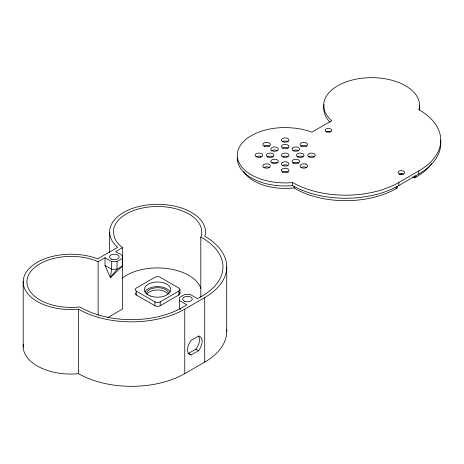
<?xml version="1.0" encoding="UTF-8"?>
<svg xmlns="http://www.w3.org/2000/svg" width="464" height="464" viewBox="0 0 464 464"><rect width="100%" height="100%" fill="white"/><g stroke="black" fill="none" stroke-linecap="round" stroke-linejoin="round"><path stroke-width="0.7" d="M200.808 297.151L200.808 237.185L201.109 236.298A44.19 25.514 0 0 0 161.547 206.596A44.19 25.514 0 0 0 113.367 231.698L114.219 237.011A44.19 25.514 0 0 0 121.493 246.749L122.577 247.59L115.669 251.581L122.316 255.42L122.316 266.168L110.351 277.681L105.032 265.396L105.032 257.723L98.119 261.713L97.527 261.447A44.19 25.514 0 0 0 78.567 256.754L69.345 256.412A44.19 25.514 0 0 0 27.248 284.925A44.19 25.514 0 0 0 79.791 306.919L81.995 308.125A71.456 41.255 0 0 0 182.323 307.458L186.864 304.836L179.487 300.579M105.032 257.723L111.679 261.563L111.679 269.236L110.351 277.681L111.679 276.063M122.316 255.42L122.316 258.489L116.998 261.563L116.998 269.236L110.351 277.681M187.885 353.301L188.517 353.4L195.854 349.16L196.481 348.336A10.341 5.974 -60 0 0 198.36 335.895M198.511 350.697L199.143 349.873A10.341 5.974 -60 0 0 199.143 336.209L198.511 336.11L191.174 340.35L190.547 341.173A10.341 5.974 -60 0 0 190.547 354.838L191.174 354.931L198.511 350.697L195.854 349.16M107.526 317.695L122.577 309.001L122.577 247.59M136.277 291.114L154.895 301.861A3.758 2.169 0 0 0 160.213 301.861L178.826 291.114A3.758 2.169 0 0 0 178.826 288.045L160.213 277.298A3.758 2.169 0 0 0 154.895 277.298L136.277 288.045A3.758 2.169 0 0 0 136.277 291.114L136.277 294.953L154.895 305.701A3.758 2.169 0 0 0 160.213 305.701L178.826 294.953A3.758 2.169 0 0 0 179.8 292.854M400.177 174.696L401.969 173.664M398.825 182.462L418.772 170.949A75.214 43.425 0 0 0 418.772 109.539L419.299 108.228A47.937 27.678 0 0 0 372.818 77.674A47.937 27.678 0 0 0 323.75 106.842L324.632 110.838A47.937 27.678 0 0 0 331.731 120.698L311.785 132.211A47.937 27.678 0 0 0 294.71 128.116L287.79 127.606A47.937 27.678 0 0 0 237.272 155.933A47.937 27.678 0 0 0 290.186 182.77L292.459 182.462A75.214 43.425 0 0 0 398.825 182.462L398.825 185.536A75.214 43.425 0 0 1 292.459 185.536L290.186 185.838A47.937 27.678 0 0 1 237.266 157.661M184.759 309.123L204.705 297.61A75.214 43.425 0 0 0 204.705 236.199L205.233 234.888A47.937 27.678 0 0 0 158.752 204.334A47.937 27.678 0 0 0 109.684 233.502L110.565 237.498A47.937 27.678 0 0 0 117.665 247.358L97.718 258.871A47.937 27.678 0 0 0 80.637 254.777L73.724 254.266A47.937 27.678 0 0 0 23.2 282.593A47.937 27.678 0 0 0 76.119 309.43L78.387 309.123A75.214 43.425 0 0 0 184.759 309.123L184.759 373.607A75.214 43.425 0 0 1 94.824 380.787L92.272 379.929A75.214 43.425 0 0 1 78.387 373.607L76.119 373.914A47.937 27.678 0 0 1 23.31 344.392M398.825 185.536L418.772 174.017A75.214 43.425 0 0 0 440.568 139.908M243.588 171.512A44.19 25.514 0 0 0 292.633 188.065L294.164 187.891L296.038 189.126A71.456 41.255 0 0 0 396.169 188.604L397.381 187.903L397.381 186.586M412.821 176.859L414.665 177.921L415.883 177.219A71.456 41.255 0 0 0 431.653 163.63M184.759 373.607L204.705 362.094A75.214 43.425 0 0 0 226.676 329.684M111.679 261.563L116.998 261.563M200.808 237.185L202.948 238.264A71.456 41.255 0 0 1 202.043 296.073L197.502 298.694L190.124 294.437L184.805 294.437L179.487 297.505L179.487 308.253L180.363 309.395M179.487 308.253L180.716 308.96M105.032 265.396L111.679 269.236L116.998 269.236L122.316 266.168L122.316 263.094M188.517 353.4L191.174 354.931M418.772 170.949L418.772 174.017M415.883 175.902L415.883 177.219M414.665 175.949L414.665 177.921M396.169 186.632L396.169 188.604M294.164 186.574L294.164 187.891M292.459 182.462L292.459 185.536M226.734 266.904L226.734 331.389M204.705 297.61L204.705 362.094M179.928 289.577L179.928 293.416M178.826 291.114L178.826 294.953M160.213 301.861L160.213 305.701M154.895 301.861L154.895 305.701M109.614 232.162L109.614 252.451M98.119 261.713L98.119 315.178M78.387 309.123L78.387 373.607M23.2 281.254L23.2 347.078M122.119 278.174A44.19 25.514 0 0 1 167.26 268.528A44.19 25.514 0 0 1 200.883 288.417M146.288 293.845A11.281 6.513 0 0 1 157.551 287.674A11.281 6.513 0 0 1 168.821 293.845M147.018 294.153A11.281 6.513 0 0 1 157.551 289.977A11.281 6.513 0 0 1 168.084 294.153M144.948 292.001A13.16 7.598 0 0 1 157.255 286.59A13.16 7.598 0 0 1 169.975 291.676M136.277 294.953A3.758 2.169 0 0 1 135.302 292.854M419.363 105.931A47.937 27.678 0 0 1 419.485 109.956M330.095 122.247A47.937 27.678 0 0 1 324.632 113.906L323.75 109.916A47.937 27.678 0 0 1 324.15 104.551M326.082 132.02A3.289 1.902 0 0 1 330.733 132.02M399.191 174.128A3.289 1.902 0 0 1 403.419 174.128M267.165 156.989A3.758 2.169 0 0 1 273.134 156.989M271.573 150.846A3.758 2.169 0 0 1 277.542 150.846M282.535 156.774A3.758 2.169 0 0 1 287.854 156.774M282.535 148.091A3.758 2.169 0 0 1 287.854 148.091M264.289 145.841A3.758 2.169 0 0 1 269.561 146.241M256.209 156.774A3.758 2.169 0 0 1 259.84 156.211L260.751 156.432A3.758 2.169 0 0 1 261.528 156.774M263.923 167.521A3.758 2.169 0 0 0 269.839 167.075L270.21 166.547A3.758 2.169 0 0 0 265.605 163.891L264.7 164.105A3.758 2.169 0 0 0 263.923 167.521A3.758 2.169 0 0 1 264.7 167.179L265.605 166.959A3.758 2.169 0 0 1 269.236 167.521M271.898 162.916A3.758 2.169 0 0 0 277.814 162.47L278.191 161.942A3.758 2.169 0 0 0 273.586 159.285L272.675 159.5A3.758 2.169 0 0 0 271.898 162.916A3.758 2.169 0 0 1 272.675 162.574L273.586 162.354A3.758 2.169 0 0 1 277.217 162.916M282.651 165.399A3.758 2.169 0 0 1 287.964 165.526M282.24 172.167A3.758 2.169 0 0 1 288.208 172.214M292.848 163.131A3.758 2.169 0 0 1 298.816 163.131M300.956 167.643A3.758 2.169 0 0 1 304.5 166.924L305.434 167.098A3.758 2.169 0 0 1 306.913 167.829M308.537 156.989A3.758 2.169 0 0 1 314.505 156.989M297.256 156.989A3.758 2.169 0 0 1 303.218 156.989M293.173 150.638A3.758 2.169 0 0 1 298.491 150.638M300.823 146.241A3.758 2.169 0 0 1 306.791 146.241M282.211 141.793A3.758 2.169 0 0 1 288.179 141.793M281.741 169.58L281.474 170.126A3.758 2.169 0 0 0 285.633 172.596A3.758 2.169 0 0 0 288.689 169.633L288.208 169.14A3.758 2.169 0 0 0 281.741 169.58M288.828 147.117L288.451 147.639A3.758 2.169 0 0 1 281.938 147.639L281.561 147.117A3.758 2.169 0 0 1 285.192 144.385A3.758 2.169 0 0 1 288.828 147.117M292.575 148.016L292.198 148.538A3.758 2.169 0 0 0 296.803 151.194L297.714 150.98A3.758 2.169 0 0 0 298.491 147.564A3.758 2.169 0 0 0 292.575 148.016M282.019 162.76L281.607 163.276A3.758 2.169 0 0 0 285.035 166.095A3.758 2.169 0 0 0 288.863 163.456L288.527 162.922A3.758 2.169 0 0 0 282.019 162.76M260.751 157.122L259.84 157.337A3.758 2.169 0 0 1 255.107 155.243A3.758 2.169 0 0 1 259.84 153.143L260.751 153.358A3.758 2.169 0 0 1 260.751 157.122M305.434 164.03L304.5 163.856A3.758 2.169 0 0 0 300.26 166.709L300.707 167.214A3.758 2.169 0 0 0 306.663 167.4A3.758 2.169 0 0 0 305.434 164.03M111.493 259.179A4.797 2.767 0 0 0 119.103 257.265A4.797 2.767 0 0 0 112.421 254.417A4.797 2.767 0 0 0 111.493 259.179M184.765 301.327A4.797 2.767 0 0 0 192.247 299.245A4.797 2.767 0 0 0 185.385 296.548A4.797 2.767 0 0 0 184.765 301.327M150.719 296.073A13.16 7.598 0 0 0 170.711 289.751A13.16 7.598 0 0 0 151.229 282.912A13.16 7.598 0 0 0 150.719 296.073M326.523 131.846A3.289 1.902 0 0 0 331.685 130.459A3.289 1.902 0 0 0 327.016 128.569A3.289 1.902 0 0 0 326.523 131.846M399.661 174.157A3.289 1.902 0 0 0 404.596 172.509A3.289 1.902 0 0 0 399.661 170.868A3.289 1.902 0 0 0 399.661 174.157M267.861 156.965A3.758 2.169 0 0 0 273.882 155.521A3.758 2.169 0 0 0 268.714 153.236A3.758 2.169 0 0 0 267.861 156.965M283.313 157.122A3.758 2.169 0 0 0 288.956 155.243A3.758 2.169 0 0 0 283.313 153.358A3.758 2.169 0 0 0 283.313 157.122M272.269 150.823A3.758 2.169 0 0 0 278.284 149.385A3.758 2.169 0 0 0 273.116 147.094A3.758 2.169 0 0 0 272.269 150.823M264.289 146.218A3.758 2.169 0 0 0 270.309 144.78A3.758 2.169 0 0 0 265.141 142.489A3.758 2.169 0 0 0 264.289 146.218M293.544 163.102A3.758 2.169 0 0 0 299.558 161.663A3.758 2.169 0 0 0 294.391 159.378A3.758 2.169 0 0 0 293.544 163.102M309.227 156.965A3.758 2.169 0 0 0 315.247 155.521A3.758 2.169 0 0 0 310.08 153.236A3.758 2.169 0 0 0 309.227 156.965M297.946 156.965A3.758 2.169 0 0 0 303.966 155.521A3.758 2.169 0 0 0 298.799 153.236A3.758 2.169 0 0 0 297.946 156.965M301.519 146.218A3.758 2.169 0 0 0 307.539 144.78A3.758 2.169 0 0 0 302.371 142.489A3.758 2.169 0 0 0 301.519 146.218M282.907 141.764A3.758 2.169 0 0 0 288.921 140.325A3.758 2.169 0 0 0 283.753 138.034A3.758 2.169 0 0 0 282.907 141.764"/></g></svg>
